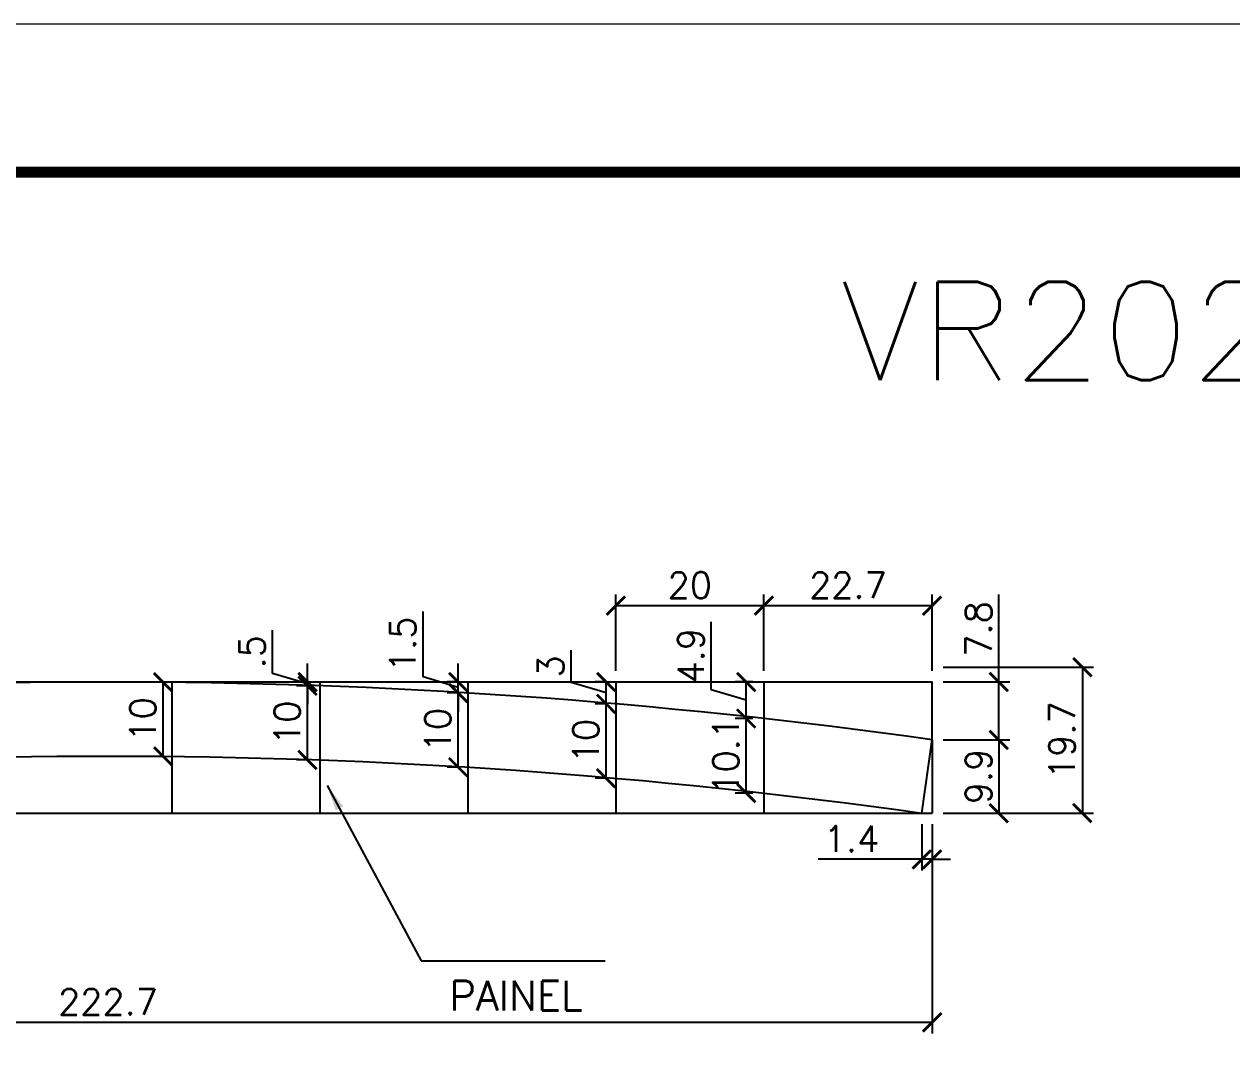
# Model space of a CAD drawing. Extents: x 2582 to 128055, y -26396 to 2611.
# Drawn here: x 2939.6 to 3266, y -2652.3 to -2374.5 of the extents above; entities that cross this region are included whole.
import ezdxf

# ---------------------------------------------------------------- set-up
doc = ezdxf.new("R2010")
doc.units = 0
doc.header["$PDMODE"] = 35
doc.linetypes.add('DASHED', pattern=[0.75, 0.5, -0.25])
doc.layers.add('COTA', color=241, linetype='Continuous')
doc.layers.add('Painéis', color=200, linetype='Continuous')
for name, color, linetype, lineweight in [('Folhas', 255, 'Continuous', 9), ('SARRAFO DE PRESSAO', 251, 'DASHED', 9), ('Texto Seção', 7, 'Continuous', 15)]:
    doc.layers.add(name, color=color, linetype=linetype, lineweight=lineweight)
doc.styles.add('COTA TECNICA', font='techl___.ttf', dxfattribs={"height": 10})
doc.styles.add('REGUA-120', font='ROMANS.shx', dxfattribs={"height": 15})
doc.styles.add('Romans', font='romans.shx')
doc.dimstyles.new('Cota Seção (2x)', dxfattribs={"dimtxt": 7, "dimasz": 5, "dimexe": 3, "dimexo": 3, "dimgap": 2, "dimtad": 3, "dimdec": 1, "dimlfac": 0.5, "dimzin": 12, "dimdsep": 46, "dimtxsty": 'Romans', "dimblk": 'ARCHTICK', "dimcen": 0, "dimclrd": 4, "dimclre": 4, "dimclrt": 1, "dimadec": 1, "dimazin": 3, "dimtfac": 1, "dimtdec": 1, "dimtmove": 0, "dimatfit": 3, "dimldrblk": 'OBLIQUE', "dimfxl": 1, "dimtolj": 1, "dimtzin": 12, "dimarcsym": 0})
doc.dimstyles.new('PAINEL', dxfattribs={"dimtxt": 10, "dimasz": 3, "dimexe": 3, "dimexo": 3, "dimgap": 3, "dimtad": 1, "dimdec": 1, "dimzin": 12, "dimdsep": 46, "dimtxsty": 'COTA TECNICA', "dimblk1": 'OBLIQUE', "dimblk2": 'OBLIQUE', "dimsah": 1, "dimcen": 0.9, "dimclrd": 4, "dimclre": 4, "dimclrt": 240, "dimadec": 1, "dimazin": 3, "dimtfac": 1, "dimtdec": 1, "dimtmove": 0, "dimatfit": 3, "dimfxl": 1, "dimtolj": 1, "dimtzin": 12, "dimarcsym": 0})

# ---------------------------------------------------------------- blocks, each defined once
blk = doc.blocks.new('9999999999')
at = {"layer": 'Folhas'}
blk.add_lwpolyline([(98138.98, 34190.21), (99623.98, 34190.21), (99623.98, 35240.21), (98138.98, 35240.21)], close=True, dxfattribs=at)
at = {"layer": 'Folhas', "color": 30, "const_width": 3}
blk.add_lwpolyline([(98213.98, 34230.21), (99583.98, 34230.21), (99583.98, 35200.21), (98213.98, 35200.21)], close=True, dxfattribs=at)
blk = doc.blocks.new('_ArchTick')
at = {"color": 0, "linetype": 'ByBlock', "const_width": 0.15}
blk.add_lwpolyline([(-0.5, -0.5), (0.5, 0.5)], dxfattribs=at)
blk = doc.blocks.new('*D562')
at = {"layer": 'COTA', "color": 4, "linetype": 'ByBlock', "lineweight": -2, "transparency": 16777216}
for p, q in [((3202.97, -2552.16), (3202.97, -2528.49)), ((3187.96, -2552.16), (3205.97, -2552.16)), ((3202.97, -2567.78), (3202.97, -2552.16))]:
    blk.add_line(p, q, dxfattribs=at)
at = {"layer": 'COTA', "color": 4, "lineweight": -2, "transparency": 16777216}
blk.add_line((3187.96, -2567.78), (3205.97, -2567.78), dxfattribs=at)
at = {"layer": 'Defpoints', "color": 0, "linetype": 'ByBlock', "transparency": 16777216}
for p in [(3184.96, -2552.16), (3202.97, -2552.16), (3184.96, -2567.78)]:
    blk.add_point(p, dxfattribs=at)
at = {"layer": 'COTA', "color": 4, "linetype": 'ByBlock', "lineweight": -2, "transparency": 16777216, "xscale": 5, "yscale": 5, "zscale": 5}
for p, rotation in [((3202.97, -2552.16), 90), ((3202.97, -2567.78), 270)]:
    blk.add_blockref('_ArchTick', p, dxfattribs=dict(at, rotation=rotation))
at = {"layer": 'COTA', "color": 1, "linetype": 'ByBlock', "transparency": 16777216, "insert": (3197.47, -2537.83), "char_height": 7, "attachment_point": 5, "rotation": 90, "style": 'Romans'}
blk.add_mtext('\\A1;7.8', dxfattribs=at)
blk = doc.blocks.new('_Oblique')
at = {"color": 0, "linetype": 'ByBlock', "lineweight": -2}
blk.add_line((-0.5, -0.5), (0.5, 0.5), dxfattribs=at)
blk = doc.blocks.new('*D563')
at = {"layer": 'COTA', "color": 4, "lineweight": -2, "transparency": 16777216}
blk.add_line((3187.96, -2567.78), (3205.97, -2567.78), dxfattribs=at)
at = {"layer": 'COTA', "color": 4, "linetype": 'ByBlock', "lineweight": -2, "transparency": 16777216}
for p, q in [((3202.97, -2567.78), (3202.97, -2587.58)), ((3187.96, -2587.58), (3205.97, -2587.58))]:
    blk.add_line(p, q, dxfattribs=at)
at = {"layer": 'Defpoints', "color": 0, "linetype": 'ByBlock', "transparency": 16777216}
for p in [(3184.96, -2567.78), (3184.96, -2587.58), (3202.97, -2587.58)]:
    blk.add_point(p, dxfattribs=at)
at = {"layer": 'COTA', "color": 4, "linetype": 'ByBlock', "lineweight": -2, "transparency": 16777216, "xscale": 5, "yscale": 5, "zscale": 5}
for p, rotation in [((3202.97, -2567.78), 90), ((3202.97, -2587.58), 270)]:
    blk.add_blockref('_ArchTick', p, dxfattribs=dict(at, rotation=rotation))
at = {"layer": 'COTA', "color": 1, "linetype": 'ByBlock', "transparency": 16777216, "insert": (3197.47, -2577.68), "char_height": 7, "attachment_point": 5, "rotation": 90, "style": 'Romans'}
blk.add_mtext('\\A1;9.9', dxfattribs=at)
blk = doc.blocks.new('*D535')
at = {"layer": 'COTA', "color": 4, "lineweight": -2, "transparency": 16777216}
blk.add_line((3187.96, -2548.16), (3228.57, -2548.16), dxfattribs=at)
at = {"layer": 'COTA', "color": 4, "linetype": 'ByBlock', "lineweight": -2, "transparency": 16777216}
for p, q in [((3225.57, -2548.16), (3225.57, -2587.58)), ((3187.96, -2587.58), (3228.57, -2587.58))]:
    blk.add_line(p, q, dxfattribs=at)
at = {"layer": 'Defpoints', "color": 0, "linetype": 'ByBlock', "transparency": 16777216}
for p in [(3184.96, -2548.16), (3184.96, -2587.58), (3225.57, -2587.58)]:
    blk.add_point(p, dxfattribs=at)
at = {"layer": 'COTA', "color": 4, "linetype": 'ByBlock', "lineweight": -2, "transparency": 16777216, "xscale": 5, "yscale": 5, "zscale": 5}
for p, rotation in [((3225.57, -2548.16), 90), ((3225.57, -2587.58), 270)]:
    blk.add_blockref('_ArchTick', p, dxfattribs=dict(at, rotation=rotation))
at = {"layer": 'COTA', "color": 1, "linetype": 'ByBlock', "transparency": 16777216, "insert": (3220.07, -2567.87), "char_height": 7, "attachment_point": 5, "rotation": 90, "style": 'Romans'}
blk.add_mtext('\\A1;19.7', dxfattribs=at)
blk = doc.blocks.new('*D550')
at = {"layer": 'COTA', "color": 4, "linetype": 'ByBlock', "lineweight": -2, "transparency": 16777216}
for p, q in [((2976.48, -2552.25), (2974.13, -2552.25)), ((2977.13, -2572.25), (2977.13, -2552.25))]:
    blk.add_line(p, q, dxfattribs=at)
at = {"layer": 'COTA', "color": 4, "lineweight": -2, "transparency": 16777216}
blk.add_line((2976.48, -2572.25), (2974.13, -2572.25), dxfattribs=at)
at = {"layer": 'Defpoints', "color": 0, "linetype": 'ByBlock', "transparency": 16777216}
for p in [(2977.13, -2552.25), (2979.48, -2552.25), (2979.48, -2572.25)]:
    blk.add_point(p, dxfattribs=at)
at = {"layer": 'COTA', "color": 4, "linetype": 'ByBlock', "lineweight": -2, "transparency": 16777216, "xscale": 5, "yscale": 5, "zscale": 5}
for p, rotation in [((2977.13, -2552.25), 90), ((2977.13, -2572.25), 270)]:
    blk.add_blockref('_ArchTick', p, dxfattribs=dict(at, rotation=rotation))
at = {"layer": 'COTA', "color": 1, "linetype": 'ByBlock', "transparency": 16777216, "insert": (2971.63, -2562.25), "char_height": 7, "attachment_point": 5, "rotation": 90, "style": 'Romans'}
blk.add_mtext('\\A1;10', dxfattribs=at)
blk = doc.blocks.new('*D551')
at = {"layer": 'COTA', "color": 4, "linetype": 'ByBlock', "lineweight": -2, "transparency": 16777216}
for p, q in [((3016.48, -2553.19), (3013.15, -2553.19)), ((3016.15, -2573.2), (3016.15, -2553.19))]:
    blk.add_line(p, q, dxfattribs=at)
at = {"layer": 'COTA', "color": 4, "lineweight": -2, "transparency": 16777216}
blk.add_line((3016.48, -2573.2), (3013.15, -2573.2), dxfattribs=at)
at = {"layer": 'Defpoints', "color": 0, "linetype": 'ByBlock', "transparency": 16777216}
for p in [(3016.15, -2553.19), (3019.48, -2553.19), (3019.48, -2573.2)]:
    blk.add_point(p, dxfattribs=at)
at = {"layer": 'COTA', "color": 4, "linetype": 'ByBlock', "lineweight": -2, "transparency": 16777216, "xscale": 5, "yscale": 5, "zscale": 5}
for p, rotation in [((3016.15, -2553.19), 90), ((3016.15, -2573.2), 270)]:
    blk.add_blockref('_ArchTick', p, dxfattribs=dict(at, rotation=rotation))
at = {"layer": 'COTA', "color": 1, "linetype": 'ByBlock', "transparency": 16777216, "insert": (3010.65, -2563.19), "char_height": 7, "attachment_point": 5, "rotation": 90, "style": 'Romans'}
blk.add_mtext('\\A1;10', dxfattribs=at)
blk = doc.blocks.new('*D552')
at = {"layer": 'COTA', "color": 4, "linetype": 'ByBlock', "lineweight": -2, "transparency": 16777216}
for p, q in [((3006.65, -2549.82), (3006.65, -2538.16)), ((3016.15, -2552.16), (3016.15, -2547.16)), ((3016.15, -2552.67), (3006.65, -2549.82)), ((3016.48, -2552.16), (3013.15, -2552.16)), ((3016.15, -2553.19), (3016.15, -2552.16)), ((3016.15, -2553.19), (3016.15, -2552.16)), ((3016.15, -2553.19), (3016.15, -2558.19))]:
    blk.add_line(p, q, dxfattribs=at)
at = {"layer": 'COTA', "color": 4, "lineweight": -2, "transparency": 16777216}
blk.add_line((3016.48, -2553.19), (3013.15, -2553.19), dxfattribs=at)
at = {"layer": 'Defpoints', "color": 0, "linetype": 'ByBlock', "transparency": 16777216}
for p in [(3016.15, -2552.16), (3019.48, -2552.16), (3019.48, -2553.19)]:
    blk.add_point(p, dxfattribs=at)
at = {"layer": 'COTA', "color": 4, "linetype": 'ByBlock', "lineweight": -2, "transparency": 16777216, "xscale": 5, "yscale": 5, "zscale": 5}
for p, rotation in [((3016.15, -2552.16), 270), ((3016.15, -2553.19), 90)]:
    blk.add_blockref('_ArchTick', p, dxfattribs=dict(at, rotation=rotation))
at = {"layer": 'COTA', "color": 1, "linetype": 'ByBlock', "transparency": 16777216, "insert": (3001.15, -2543.99), "char_height": 7, "attachment_point": 5, "rotation": 90, "style": 'Romans'}
blk.add_mtext('\\A1;.5', dxfattribs=at)
blk = doc.blocks.new('*D553')
at = {"layer": 'COTA', "color": 4, "linetype": 'ByBlock', "lineweight": -2, "transparency": 16777216}
for p, q in [((3056.48, -2555.13), (3053.87, -2555.13)), ((3056.87, -2575.16), (3056.87, -2555.13))]:
    blk.add_line(p, q, dxfattribs=at)
at = {"layer": 'COTA', "color": 4, "lineweight": -2, "transparency": 16777216}
blk.add_line((3056.48, -2575.16), (3053.87, -2575.16), dxfattribs=at)
at = {"layer": 'Defpoints', "color": 0, "linetype": 'ByBlock', "transparency": 16777216}
for p in [(3056.87, -2555.13), (3059.48, -2555.13), (3059.48, -2575.16)]:
    blk.add_point(p, dxfattribs=at)
at = {"layer": 'COTA', "color": 4, "linetype": 'ByBlock', "lineweight": -2, "transparency": 16777216, "xscale": 5, "yscale": 5, "zscale": 5}
for p, rotation in [((3056.87, -2555.13), 90), ((3056.87, -2575.16), 270)]:
    blk.add_blockref('_ArchTick', p, dxfattribs=dict(at, rotation=rotation))
at = {"layer": 'COTA', "color": 1, "linetype": 'ByBlock', "transparency": 16777216, "insert": (3051.37, -2565.14), "char_height": 7, "attachment_point": 5, "rotation": 90, "style": 'Romans'}
blk.add_mtext('\\A1;10', dxfattribs=at)
blk = doc.blocks.new('*D554')
at = {"layer": 'COTA', "color": 4, "linetype": 'ByBlock', "lineweight": -2, "transparency": 16777216}
for p, q in [((3047.37, -2550.79), (3047.37, -2533.13)), ((3056.87, -2552.16), (3056.87, -2547.16)), ((3056.87, -2553.64), (3047.37, -2550.79)), ((3056.48, -2552.16), (3053.87, -2552.16)), ((3056.87, -2555.13), (3056.87, -2552.16)), ((3056.87, -2555.13), (3056.87, -2552.16)), ((3056.87, -2555.13), (3056.87, -2560.13))]:
    blk.add_line(p, q, dxfattribs=at)
at = {"layer": 'COTA', "color": 4, "lineweight": -2, "transparency": 16777216}
blk.add_line((3056.48, -2555.13), (3053.87, -2555.13), dxfattribs=at)
at = {"layer": 'Defpoints', "color": 0, "linetype": 'ByBlock', "transparency": 16777216}
for p in [(3056.87, -2552.16), (3059.48, -2552.16), (3059.48, -2555.13)]:
    blk.add_point(p, dxfattribs=at)
at = {"layer": 'COTA', "color": 4, "linetype": 'ByBlock', "lineweight": -2, "transparency": 16777216, "xscale": 5, "yscale": 5, "zscale": 5}
for p, rotation in [((3056.87, -2552.16), 270), ((3056.87, -2555.13), 90)]:
    blk.add_blockref('_ArchTick', p, dxfattribs=dict(at, rotation=rotation))
at = {"layer": 'COTA', "color": 1, "linetype": 'ByBlock', "transparency": 16777216, "insert": (3041.87, -2541.96), "char_height": 7, "attachment_point": 5, "rotation": 90, "style": 'Romans'}
blk.add_mtext('\\A1;1.5', dxfattribs=at)
blk = doc.blocks.new('*D555')
at = {"layer": 'COTA', "color": 4, "linetype": 'ByBlock', "lineweight": -2, "transparency": 16777216}
for p, q in [((3096.48, -2558.07), (3093.87, -2558.07)), ((3096.87, -2578.15), (3096.87, -2558.07))]:
    blk.add_line(p, q, dxfattribs=at)
at = {"layer": 'COTA', "color": 4, "lineweight": -2, "transparency": 16777216}
blk.add_line((3096.48, -2578.15), (3093.87, -2578.15), dxfattribs=at)
at = {"layer": 'Defpoints', "color": 0, "linetype": 'ByBlock', "transparency": 16777216}
for p in [(3096.87, -2558.07), (3099.48, -2558.07), (3099.48, -2578.15)]:
    blk.add_point(p, dxfattribs=at)
at = {"layer": 'COTA', "color": 4, "linetype": 'ByBlock', "lineweight": -2, "transparency": 16777216, "xscale": 5, "yscale": 5, "zscale": 5}
for p, rotation in [((3096.87, -2558.07), 90), ((3096.87, -2578.15), 270)]:
    blk.add_blockref('_ArchTick', p, dxfattribs=dict(at, rotation=rotation))
at = {"layer": 'COTA', "color": 1, "linetype": 'ByBlock', "transparency": 16777216, "insert": (3091.37, -2568.11), "char_height": 7, "attachment_point": 5, "rotation": 90, "style": 'Romans'}
blk.add_mtext('\\A1;10', dxfattribs=at)
blk = doc.blocks.new('*D556')
at = {"layer": 'COTA', "color": 4, "linetype": 'ByBlock', "lineweight": -2, "transparency": 16777216}
for p, q in [((3087.37, -2552.27), (3087.37, -2543.6)), ((3096.87, -2555.12), (3087.37, -2552.27)), ((3096.48, -2552.16), (3093.87, -2552.16)), ((3096.87, -2558.07), (3096.87, -2552.16))]:
    blk.add_line(p, q, dxfattribs=at)
at = {"layer": 'COTA', "color": 4, "lineweight": -2, "transparency": 16777216}
blk.add_line((3096.48, -2558.07), (3093.87, -2558.07), dxfattribs=at)
at = {"layer": 'Defpoints', "color": 0, "linetype": 'ByBlock', "transparency": 16777216}
for p in [(3096.87, -2552.16), (3099.48, -2552.16), (3099.48, -2558.07)]:
    blk.add_point(p, dxfattribs=at)
at = {"layer": 'COTA', "color": 4, "linetype": 'ByBlock', "lineweight": -2, "transparency": 16777216, "xscale": 5, "yscale": 5, "zscale": 5}
for p, rotation in [((3096.87, -2552.16), 90), ((3096.87, -2558.07), 270)]:
    blk.add_blockref('_ArchTick', p, dxfattribs=dict(at, rotation=rotation))
at = {"layer": 'COTA', "color": 1, "linetype": 'ByBlock', "transparency": 16777216, "insert": (3081.87, -2547.93), "char_height": 7, "attachment_point": 5, "rotation": 90, "style": 'Romans'}
blk.add_mtext('\\A1;3', dxfattribs=at)
blk = doc.blocks.new('*D557')
at = {"layer": 'COTA', "color": 4, "linetype": 'ByBlock', "lineweight": -2, "transparency": 16777216}
for p, q in [((3136.48, -2562.03), (3131.72, -2562.03)), ((3134.72, -2582.16), (3134.72, -2562.03))]:
    blk.add_line(p, q, dxfattribs=at)
at = {"layer": 'COTA', "color": 4, "lineweight": -2, "transparency": 16777216}
blk.add_line((3136.48, -2582.16), (3131.72, -2582.16), dxfattribs=at)
at = {"layer": 'Defpoints', "color": 0, "linetype": 'ByBlock', "transparency": 16777216}
for p in [(3134.72, -2562.03), (3139.48, -2562.03), (3139.48, -2582.16)]:
    blk.add_point(p, dxfattribs=at)
at = {"layer": 'COTA', "color": 4, "linetype": 'ByBlock', "lineweight": -2, "transparency": 16777216, "xscale": 5, "yscale": 5, "zscale": 5}
for p, rotation in [((3134.72, -2562.03), 90), ((3134.72, -2582.16), 270)]:
    blk.add_blockref('_ArchTick', p, dxfattribs=dict(at, rotation=rotation))
at = {"layer": 'COTA', "color": 1, "linetype": 'ByBlock', "transparency": 16777216, "insert": (3129.22, -2572.1), "char_height": 7, "attachment_point": 5, "rotation": 90, "style": 'Romans'}
blk.add_mtext('\\A1;10.1', dxfattribs=at)
blk = doc.blocks.new('*D558')
at = {"layer": 'COTA', "color": 4, "linetype": 'ByBlock', "lineweight": -2, "transparency": 16777216}
for p, q in [((3125.22, -2554.25), (3125.22, -2535.91)), ((3136.48, -2552.16), (3131.72, -2552.16)), ((3134.72, -2562.03), (3134.72, -2552.16)), ((3134.72, -2557.1), (3125.22, -2554.25))]:
    blk.add_line(p, q, dxfattribs=at)
at = {"layer": 'COTA', "color": 4, "lineweight": -2, "transparency": 16777216}
blk.add_line((3136.48, -2562.03), (3131.72, -2562.03), dxfattribs=at)
at = {"layer": 'Defpoints', "color": 0, "linetype": 'ByBlock', "transparency": 16777216}
for p in [(3134.72, -2552.16), (3139.48, -2552.16), (3139.48, -2562.03)]:
    blk.add_point(p, dxfattribs=at)
at = {"layer": 'COTA', "color": 4, "linetype": 'ByBlock', "lineweight": -2, "transparency": 16777216, "xscale": 5, "yscale": 5, "zscale": 5}
for p, rotation in [((3134.72, -2552.16), 90), ((3134.72, -2562.03), 270)]:
    blk.add_blockref('_ArchTick', p, dxfattribs=dict(at, rotation=rotation))
at = {"layer": 'COTA', "color": 1, "linetype": 'ByBlock', "transparency": 16777216, "insert": (3119.72, -2545.08), "char_height": 7, "attachment_point": 5, "rotation": 90, "style": 'Romans'}
blk.add_mtext('\\A1;4.9', dxfattribs=at)
blk = doc.blocks.new('*D560')
at = {"layer": 'COTA', "color": 4, "lineweight": -2, "transparency": 16777216}
blk.add_line((3099.48, -2549.16), (3099.48, -2528.53), dxfattribs=at)
at = {"layer": 'COTA', "color": 4, "linetype": 'ByBlock', "lineweight": -2, "transparency": 16777216}
for p, q in [((3139.48, -2549.16), (3139.48, -2528.53)), ((3099.48, -2531.53), (3139.48, -2531.53))]:
    blk.add_line(p, q, dxfattribs=at)
at = {"layer": 'Defpoints', "color": 0, "linetype": 'ByBlock', "transparency": 16777216}
for p in [(3139.48, -2531.53), (3099.48, -2552.16), (3139.48, -2552.16)]:
    blk.add_point(p, dxfattribs=at)
at = {"layer": 'COTA', "color": 4, "linetype": 'ByBlock', "lineweight": -2, "transparency": 16777216, "xscale": 5, "yscale": 5, "zscale": 5, "rotation": 180}
blk.add_blockref('_ArchTick', (3099.48, -2531.53), dxfattribs=at)
at = {"layer": 'COTA', "color": 4, "linetype": 'ByBlock', "lineweight": -2, "transparency": 16777216, "xscale": 5, "yscale": 5, "zscale": 5}
blk.add_blockref('_ArchTick', (3139.48, -2531.53), dxfattribs=at)
at = {"layer": 'COTA', "color": 1, "linetype": 'ByBlock', "transparency": 16777216, "insert": (3119.48, -2526.03), "char_height": 7, "attachment_point": 5, "style": 'Romans'}
blk.add_mtext('\\A1;20', dxfattribs=at)
blk = doc.blocks.new('*D536')
at = {"layer": 'COTA', "color": 4, "lineweight": -2, "transparency": 16777216}
blk.add_line((3139.48, -2549.16), (3139.48, -2528.53), dxfattribs=at)
at = {"layer": 'COTA', "color": 4, "linetype": 'ByBlock', "lineweight": -2, "transparency": 16777216}
for p, q in [((3184.96, -2549.16), (3184.96, -2528.53)), ((3139.48, -2531.53), (3184.96, -2531.53))]:
    blk.add_line(p, q, dxfattribs=at)
at = {"layer": 'Defpoints', "color": 0, "linetype": 'ByBlock', "transparency": 16777216}
for p in [(3184.96, -2531.53), (3139.48, -2552.16), (3184.96, -2552.16)]:
    blk.add_point(p, dxfattribs=at)
at = {"layer": 'COTA', "color": 4, "linetype": 'ByBlock', "lineweight": -2, "transparency": 16777216, "xscale": 5, "yscale": 5, "zscale": 5, "rotation": 180}
blk.add_blockref('_ArchTick', (3139.48, -2531.53), dxfattribs=at)
at = {"layer": 'COTA', "color": 4, "linetype": 'ByBlock', "lineweight": -2, "transparency": 16777216, "xscale": 5, "yscale": 5, "zscale": 5}
blk.add_blockref('_ArchTick', (3184.96, -2531.53), dxfattribs=at)
at = {"layer": 'COTA', "color": 1, "linetype": 'ByBlock', "transparency": 16777216, "insert": (3162.22, -2526.03), "char_height": 7, "attachment_point": 5, "style": 'Romans'}
blk.add_mtext('\\A1;22.7', dxfattribs=at)
blk = doc.blocks.new('*D537')
at = {"layer": 'COTA', "color": 4, "lineweight": -2, "transparency": 16777216}
blk.add_line((2739.48, -2590.58), (2739.48, -2647.07), dxfattribs=at)
at = {"layer": 'COTA', "color": 4, "linetype": 'ByBlock', "lineweight": -2, "transparency": 16777216}
for p, q in [((3184.96, -2590.58), (3184.96, -2647.07)), ((2739.48, -2644.07), (3184.96, -2644.07))]:
    blk.add_line(p, q, dxfattribs=at)
at = {"layer": 'Defpoints', "color": 0, "linetype": 'ByBlock', "transparency": 16777216}
for p in [(2739.48, -2587.58), (3184.96, -2587.58), (3184.96, -2644.07)]:
    blk.add_point(p, dxfattribs=at)
at = {"layer": 'COTA', "color": 4, "linetype": 'ByBlock', "lineweight": -2, "transparency": 16777216, "xscale": 5, "yscale": 5, "zscale": 5, "rotation": 180}
blk.add_blockref('_ArchTick', (2739.48, -2644.07), dxfattribs=at)
at = {"layer": 'COTA', "color": 4, "linetype": 'ByBlock', "lineweight": -2, "transparency": 16777216, "xscale": 5, "yscale": 5, "zscale": 5}
blk.add_blockref('_ArchTick', (3184.96, -2644.07), dxfattribs=at)
at = {"layer": 'COTA', "color": 1, "linetype": 'ByBlock', "transparency": 16777216, "insert": (2962.22, -2638.57), "char_height": 7, "attachment_point": 5, "style": 'Romans'}
blk.add_mtext('\\A1;222.7', dxfattribs=at)
blk = doc.blocks.new('*D538')
at = {"layer": 'COTA', "color": 4, "linetype": 'ByBlock', "lineweight": -2, "transparency": 16777216}
for p, q in [((3182.17, -2590.58), (3182.17, -2603.05)), ((3182.17, -2600.05), (3154.17, -2600.05)), ((3184.96, -2600.05), (3182.17, -2600.05)), ((3184.96, -2600.05), (3189.96, -2600.05))]:
    blk.add_line(p, q, dxfattribs=at)
at = {"layer": 'COTA', "color": 4, "lineweight": -2, "transparency": 16777216}
blk.add_line((3184.96, -2590.58), (3184.96, -2603.05), dxfattribs=at)
at = {"layer": 'Defpoints', "color": 0, "linetype": 'ByBlock', "transparency": 16777216}
for p in [(3182.17, -2587.58), (3184.96, -2587.58), (3182.17, -2600.05)]:
    blk.add_point(p, dxfattribs=at)
at = {"layer": 'COTA', "color": 4, "linetype": 'ByBlock', "lineweight": -2, "transparency": 16777216, "xscale": 5, "yscale": 5, "zscale": 5}
blk.add_blockref('_ArchTick', (3182.17, -2600.05), dxfattribs=at)
at = {"layer": 'COTA', "color": 4, "linetype": 'ByBlock', "lineweight": -2, "transparency": 16777216, "xscale": 5, "yscale": 5, "zscale": 5, "rotation": 180}
blk.add_blockref('_ArchTick', (3184.96, -2600.05), dxfattribs=at)
at = {"layer": 'COTA', "color": 1, "linetype": 'ByBlock', "transparency": 16777216, "insert": (3163.17, -2594.55), "char_height": 7, "attachment_point": 5, "style": 'Romans'}
blk.add_mtext('\\A1;1.4', dxfattribs=at)

msp = doc.modelspace()

# ---------------------------------------------------------------- linework, layer by layer
at = {"layer": 'COTA', "linetype": 'ByBlock'}
for p, q in [((2739.48, -2552.16), (3184.96, -2552.16)), ((2979.48, -2552.16), (2979.48, -2587.58)), ((3019.48, -2552.16), (3019.48, -2587.58)), ((3059.48, -2552.16), (3059.48, -2587.58)), ((3099.48, -2552.16), (3099.48, -2587.58)), ((3139.48, -2552.16), (3139.48, -2587.58)), ((3184.96, -2567.78), (3184.96, -2552.16)), ((3184.96, -2567.78), (3184.96, -2587.58)), ((2739.48, -2587.58), (3184.96, -2587.58))]:
    msp.add_line(p, q, dxfattribs=at)
at = {"layer": 'Painéis'}
msp.add_lwpolyline([(3182.17, -2587.58), (3184.96, -2567.78, 0.070122), (2739.48, -2567.78), (2742.27, -2587.58, -0.070123)], format="xyb", close=True, dxfattribs=at)

# ---------------------------------------------------------------- block references
at = {"layer": 'SARRAFO DE PRESSAO', "color": 6, "linetype": 'ByBlock'}
msp.add_blockref('9999999999', (-95557.34, -37614.68), dxfattribs=at)

# ---------------------------------------------------------------- texts
at = {"color": 240, "insert": (3090.5, -2632.88), "char_height": 8, "attachment_point": 3, "style": 'Romans'}
msp.add_mtext('\\A1;PAINEL', dxfattribs=at)
at = {"layer": 'Texto Seção', "style": 'REGUA-120', "width": 1.05}
msp.add_text('VR202 CAMBOTAS', height=26.5859, dxfattribs=at).set_placement((3160.12, -2470.62))

# ---------------------------------------------------------------- dimensions: what is measured, and where the dimension line sits
at = {"layer": 'COTA', "linetype": 'ByBlock'}
for base, p1, p2, picture, middle in [((3139.48, -2531.53), (3099.48, -2552.16), (3139.48, -2552.16), '*D560', (3119.48, -2526.03)), ((3184.96, -2531.53), (3139.48, -2552.16), (3184.96, -2552.16), '*D536', (3162.22, -2526.03))]:
    dim = msp.add_linear_dim(base=base, p1=p1, p2=p2, dimstyle='Cota Seção (2x)', override={"dimtmove": 1}, dxfattribs=at)
    dim.commit()
    dim.dimension.update_dxf_attribs({"geometry": picture, "text_midpoint": middle})
for base, p1, p2, picture, middle in [((3202.97, -2552.16), (3184.96, -2567.78), (3184.96, -2552.16), '*D562', (3197.47, -2537.83)), ((3225.57, -2587.58), (3184.96, -2548.16), (3184.96, -2587.58), '*D535', (3220.07, -2567.87)), ((2977.13, -2552.25), (2979.48, -2572.25), (2979.48, -2552.25), '*D550', (2971.63, -2562.25)), ((3016.15, -2553.19), (3019.48, -2573.2), (3019.48, -2553.19), '*D551', (3010.65, -2563.19)), ((3056.87, -2555.13), (3059.48, -2575.16), (3059.48, -2555.13), '*D553', (3051.37, -2565.14)), ((3096.87, -2558.07), (3099.48, -2578.15), (3099.48, -2558.07), '*D555', (3091.37, -2568.11)), ((3202.97, -2587.58), (3184.96, -2567.78), (3184.96, -2587.58), '*D563', (3197.47, -2577.68))]:
    dim = msp.add_linear_dim(base=base, p1=p1, p2=p2, angle=90, dimstyle='Cota Seção (2x)', dxfattribs=at)
    dim.commit()
    dim.dimension.update_dxf_attribs({"geometry": picture, "text_midpoint": middle})
for base, p1, p2, picture, middle in [((3056.87, -2552.16), (3059.48, -2555.13), (3059.48, -2552.16), '*D554', (3041.87, -2548.79)), ((3134.72, -2552.16), (3139.48, -2562.03), (3139.48, -2552.16), '*D558', (3119.72, -2552.25)), ((3016.15, -2552.16), (3019.48, -2553.19), (3019.48, -2552.16), '*D552', (3001.15, -2547.82)), ((3096.87, -2552.16), (3099.48, -2558.07), (3099.48, -2552.16), '*D556', (3081.87, -2550.27))]:
    dim = msp.add_linear_dim(base=base, p1=p1, p2=p2, angle=90, dimstyle='Cota Seção (2x)', override={"dimtmove": 1}, dxfattribs=at)
    dim.commit()
    dim.dimension.update_dxf_attribs({"geometry": picture, "text_midpoint": middle})
dim = msp.add_linear_dim(base=(3134.72, -2562.03), p1=(3139.48, -2582.16), p2=(3139.48, -2562.03), angle=90, dimstyle='Cota Seção (2x)', dxfattribs=at)
dim.commit()
dim.dimension.update_dxf_attribs({"geometry": '*D557', "text_midpoint": (3134.72, -2572.1), "dimtype": 160})
for base, p1, p2, picture, middle in [((3184.96, -2644.07), (2739.48, -2587.58), (3184.96, -2587.58), '*D537', (2962.22, -2638.57)), ((3182.17, -2600.05), (3184.96, -2587.58), (3182.17, -2587.58), '*D538', (3163.17, -2594.55))]:
    dim = msp.add_linear_dim(base=base, p1=p1, p2=p2, dimstyle='Cota Seção (2x)', dxfattribs=at)
    dim.commit()
    dim.dimension.update_dxf_attribs({"geometry": picture, "text_midpoint": middle})

# ---------------------------------------------------------------- leaders
at = {"annotation_type": 0, "has_hookline": 1, "hookline_direction": 1, "horizontal_direction": (-1, 0, 0)}
msp.add_leader([(3021.49, -2580.12), (3046.88, -2627.48), (3092.57, -2627.48)], dimstyle='PAINEL', override={"dimasz": 7}, dxfattribs=at)

doc.saveas('drawing.dxf')
